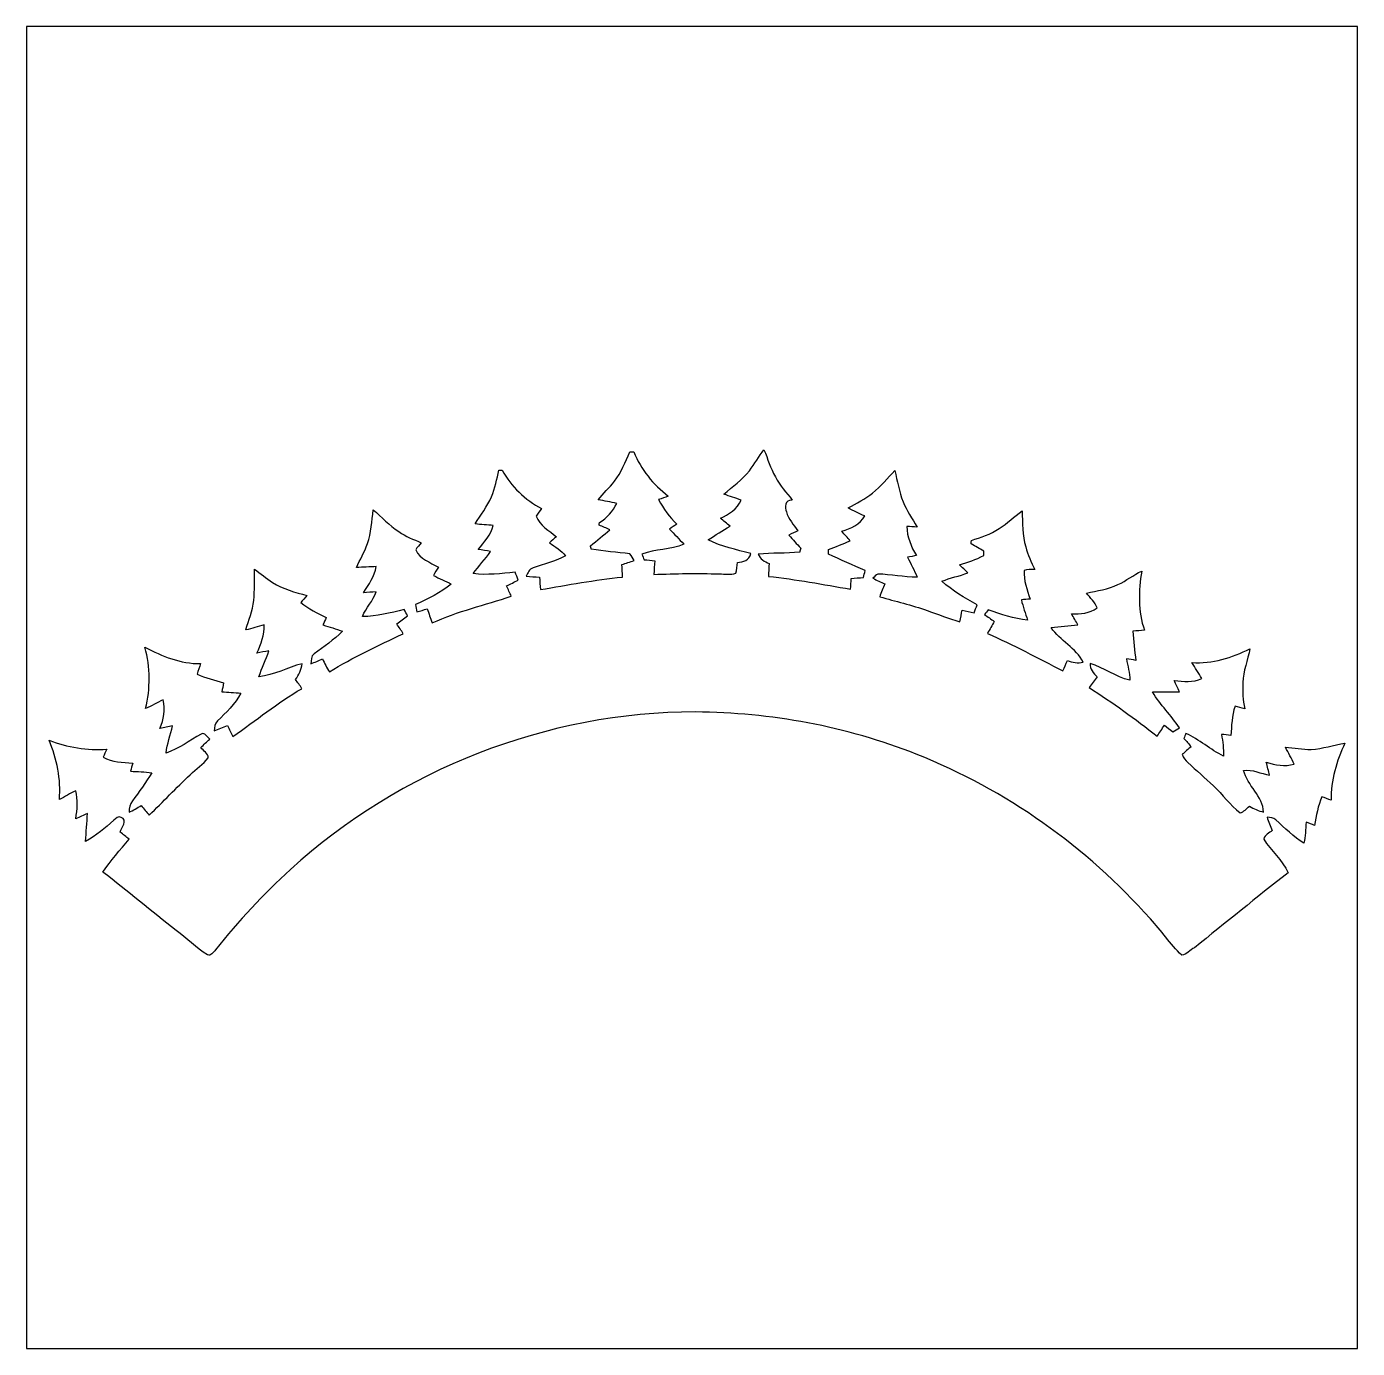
# Model space of a CAD drawing. Header units: centimetres. Extents: x -16.8 to 16.8, y -16.7 to 16.7.
import ezdxf

# ---------------------------------------------------------------- set-up
doc = ezdxf.new("R2010")
doc.units = ezdxf.units.CM
doc.header["$MEASUREMENT"] = 0
doc.layers.add('Layer 1', color=7, linetype='Continuous')

msp = doc.modelspace()

# ---------------------------------------------------------------- linework, layer by layer
at = {"layer": 'Layer 1', "color": 7}
for points, knots in [([(-16.77458, 16.66875), (-16.77458, 16.66875), (16.77458, 16.66875), (16.77458, 16.66875), (16.77458, 16.66875), (16.77458, 16.66875), (16.77458, -16.66875), (16.77458, -16.66875), (16.77458, -16.66875), (16.77458, -16.66875), (-16.77458, -16.66875), (-16.77458, -16.66875), (-16.77458, -16.66875), (-16.77458, -16.66875), (-16.77458, 16.66875), (-16.77458, 16.66875), (-16.77458, 16.66875), (-16.77458, 16.66875), (-16.77458, 16.66875), (-16.77458, 16.66875)], [0, 0, 0, 0, 0.16666667, 0.16666667, 0.16666667, 0.16666667, 0.33333333, 0.33333333, 0.33333333, 0.33333333, 0.5, 0.5, 0.5, 0.5, 0.66666667, 0.66666667, 0.66666667, 0.66666667, 1, 1, 1, 1]), ([(1.44815, 5.46523), (1.26224, 5.23981), (1.02694, 5.06413), (0.80645, 4.87504), (0.80645, 4.87504), (0.95109, 4.82424), (1.09784, 4.77661), (1.24284, 4.72581), (1.24284, 4.72581), (1.13771, 4.50497), (0.93169, 4.36563), (0.71437, 4.27002), (0.71437, 4.27002), (0.79587, 4.20299), (0.87948, 4.13773), (0.95814, 4.06647), (0.95814, 4.06647), (0.77294, 3.95499), (0.58773, 3.84281), (0.40816, 3.72251), (0.40816, 3.72251), (0.74648, 3.55282), (1.11901, 3.47592), (1.48131, 3.37608), (1.48131, 3.37608), (1.44639, 3.20216), (1.2887, 3.16865), (1.14618, 3.15101), (1.14618, 3.15101), (1.13418, 3.06035), (1.13312, 2.96721), (1.10278, 2.88043), (1.10278, 2.88043), (0.96908, 2.83669), (0.82444, 2.86844), (0.68862, 2.8635), (0.68862, 2.8635), (0.13864, 2.88643), (-0.41099, 2.8702), (-0.96026, 2.85291), (-0.96026, 2.85291), (-0.95426, 2.96792), (-0.94615, 3.08222), (-0.93804, 3.19687), (-0.93804, 3.19687), (-1.02835, 3.20675), (-1.11831, 3.21381), (-1.20862, 3.22157), (-1.20862, 3.22157), (-1.22626, 3.26778), (-1.24425, 3.31399), (-1.26224, 3.3595), (-1.26224, 3.3595), (-0.92534, 3.49744), (-0.54504, 3.46851), (-0.20743, 3.61139), (-0.20743, 3.61139), (-0.32068, 3.74615), (-0.44873, 3.86715), (-0.56797, 3.99556), (-0.56797, 3.99556), (-0.50765, 4.03648), (-0.44662, 4.0767), (-0.38594, 4.11727), (-0.38594, 4.11727), (-0.57009, 4.29824), (-0.72284, 4.5085), (-0.84067, 4.73816), (-0.84067, 4.73816), (-0.76094, 4.76779), (-0.68086, 4.79707), (-0.60113, 4.82671), (-0.60113, 4.82671), (-0.97825, 5.11916), (-1.2894, 5.49663), (-1.46685, 5.94219), (-1.46685, 5.94219), (-1.4926, 5.94289), (-1.54446, 5.9436), (-1.57021, 5.94431), (-1.57021, 5.94431), (-1.67464, 5.68466), (-1.78964, 5.42678), (-1.95545, 5.2003), (-1.95545, 5.2003), (-2.08668, 5.03908), (-2.23344, 4.89162), (-2.36784, 4.73322), (-2.36784, 4.73322), (-2.21051, 4.70535), (-2.05246, 4.68066), (-1.89689, 4.6422), (-1.89689, 4.6422), (-1.99672, 4.44394), (-2.14454, 4.27955), (-2.33116, 4.15819), (-2.33116, 4.15819), (-2.33398, 4.14232), (-2.33927, 4.11057), (-2.34174, 4.09434), (-2.34174, 4.09434), (-2.25108, 4.058), (-2.16112, 4.0199), (-2.07257, 3.97757), (-2.07257, 3.97757), (-2.2292, 3.83681), (-2.39713, 3.70875), (-2.5594, 3.57505), (-2.5594, 3.57505), (-2.55482, 3.55318), (-2.54494, 3.50908), (-2.54035, 3.48721), (-2.54035, 3.48721), (-2.21721, 3.43288), (-1.88983, 3.41524), (-1.56598, 3.36973), (-1.56598, 3.36973), (-1.52153, 3.32034), (-1.49472, 3.25896), (-1.46191, 3.20181), (-1.46191, 3.20181), (-1.5621, 3.16548), (-1.66476, 3.13302), (-1.76636, 3.10127), (-1.76636, 3.10127), (-1.76213, 2.99649), (-1.75613, 2.89066), (-1.75401, 2.78553), (-1.75401, 2.78553), (-2.44722, 2.71427), (-3.13267, 2.58657), (-3.81953, 2.47015), (-3.81953, 2.47015), (-3.82799, 2.57387), (-3.83822, 2.6797), (-3.84634, 2.78236), (-3.84634, 2.78236), (-3.95852, 2.79012), (-4.06929, 2.79682), (-4.18077, 2.81023), (-4.18077, 2.81023), (-4.13632, 2.88643), (-4.10563, 2.99191), (-4.00826, 3.01484), (-4.00826, 3.01484), (-3.73098, 3.10621), (-3.4477, 3.18523), (-3.18699, 3.31929), (-3.18699, 3.31929), (-3.29318, 3.46251), (-3.45369, 3.54577), (-3.59445, 3.64878), (-3.59445, 3.64878), (-3.53589, 3.69958), (-3.47698, 3.75038), (-3.41877, 3.80153), (-3.41877, 3.80153), (-3.60045, 3.95711), (-3.84069, 4.08376), (-3.92748, 4.32188), (-3.92748, 4.32188), (-3.89361, 4.39385), (-3.83822, 4.4517), (-3.7906, 4.5145), (-3.7906, 4.5145), (-4.20864, 4.73604), (-4.56071, 5.06448), (-4.78543, 5.48287), (-4.78543, 5.48287), (-4.8066, 5.48287), (-4.84893, 5.48323), (-4.8701, 5.48323), (-4.8701, 5.48323), (-4.91878, 5.25604), (-4.95864, 5.02356), (-5.05425, 4.80977), (-5.05425, 4.80977), (-5.16184, 4.56353), (-5.32765, 4.35081), (-5.46911, 4.12433), (-5.46911, 4.12433), (-5.31601, 4.11198), (-5.16255, 4.09928), (-5.00874, 4.08587), (-5.00874, 4.08587), (-5.07083, 3.85022), (-5.23699, 3.6636), (-5.39221, 3.48333), (-5.39221, 3.48333), (-5.28743, 3.46428), (-5.18195, 3.4484), (-5.07718, 3.429), (-5.07718, 3.429), (-5.21406, 3.23638), (-5.37845, 3.06493), (-5.51498, 2.87161), (-5.51498, 2.87161), (-5.16326, 2.8254), (-4.80766, 2.87655), (-4.45735, 2.90901), (-4.45735, 2.90901), (-4.43159, 2.84198), (-4.40619, 2.77495), (-4.3815, 2.70722), (-4.3815, 2.70722), (-4.47887, 2.65889), (-4.57659, 2.61161), (-4.67289, 2.56117), (-4.67289, 2.56117), (-4.63303, 2.47509), (-4.59387, 2.38831), (-4.55542, 2.30117), (-4.55542, 2.30117), (-5.22358, 2.0895), (-5.90656, 1.91664), (-6.54967, 1.63266), (-6.54967, 1.63266), (-6.59553, 1.74907), (-6.63434, 1.86831), (-6.67703, 1.98543), (-6.67703, 1.98543), (-6.7624, 1.95792), (-6.84848, 1.93216), (-6.93526, 1.90853), (-6.93526, 1.90853), (-6.94866, 1.96921), (-6.96136, 2.02988), (-6.97371, 2.09056), (-6.97371, 2.09056), (-6.65304, 2.22744), (-6.344, 2.39395), (-6.06813, 2.60879), (-6.06813, 2.60879), (-6.2163, 2.68393), (-6.36799, 2.75272), (-6.51863, 2.82187), (-6.51863, 2.82187), (-6.47841, 2.89489), (-6.43573, 2.96616), (-6.39445, 3.03848), (-6.39445, 3.03848), (-6.598, 3.15313), (-6.86682, 3.24309), (-6.96454, 3.47133), (-6.96454, 3.47133), (-6.92679, 3.53766), (-6.87388, 3.59304), (-6.8259, 3.6516), (-6.8259, 3.6516), (-7.02098, 3.73204), (-7.21995, 3.80824), (-7.39316, 3.93136), (-7.39316, 3.93136), (-7.63305, 4.08411), (-7.81897, 4.30248), (-8.03734, 4.48134), (-8.03734, 4.48134), (-8.0712, 4.19594), (-8.09272, 3.90419), (-8.18021, 3.62832), (-8.18021, 3.62832), (-8.25747, 3.42018), (-8.36683, 3.22545), (-8.46138, 3.02472), (-8.46138, 3.02472), (-8.29416, 3.03459), (-8.12694, 3.04447), (-7.95937, 3.04906), (-7.95937, 3.04906), (-8.00594, 2.80282), (-8.14458, 2.59468), (-8.28252, 2.39148), (-8.28252, 2.39148), (-8.17739, 2.39889), (-8.06979, 2.40348), (-7.96396, 2.40947), (-7.96396, 2.40947), (-8.04474, 2.18581), (-8.21373, 2.00942), (-8.30898, 1.79352), (-8.30898, 1.79352), (-7.94985, 1.78012), (-7.60342, 1.88842), (-7.25629, 1.96391), (-7.25629, 1.96391), (-7.22736, 1.9117), (-7.19772, 1.85949), (-7.16844, 1.80728), (-7.16844, 1.80728), (-7.25876, 1.73884), (-7.35013, 1.67217), (-7.44079, 1.60408), (-7.44079, 1.60408), (-7.38681, 1.52118), (-7.33178, 1.43898), (-7.27816, 1.35573), (-7.27816, 1.35573), (-7.90963, 1.05586), (-8.54851, 0.76623), (-9.14083, 0.39123), (-9.14083, 0.39123), (-9.20679, 0.49601), (-9.26289, 0.60678), (-9.31439, 0.71931), (-9.31439, 0.71931), (-9.41176, 0.67733), (-9.50913, 0.63641), (-9.60896, 0.60043), (-9.60896, 0.60043), (-9.59732, 0.68509), (-9.61214, 0.7934), (-9.52853, 0.84596), (-9.52853, 0.84596), (-9.27911, 1.0227), (-9.03323, 1.20615), (-8.81204, 1.41781), (-8.81204, 1.41781), (-8.97255, 1.48061), (-9.13871, 1.52929), (-9.30451, 1.57656), (-9.30451, 1.57656), (-9.27664, 1.64006), (-9.24772, 1.70286), (-9.21949, 1.76601), (-9.21949, 1.76601), (-9.44668, 1.87078), (-9.66541, 1.99214), (-9.86508, 2.14383), (-9.86508, 2.14383), (-9.81216, 2.20169), (-9.75995, 2.25954), (-9.70809, 2.31775), (-9.70809, 2.31775), (-10.00548, 2.40489), (-10.31275, 2.48179), (-10.57698, 2.65183), (-10.57698, 2.65183), (-10.73291, 2.75625), (-10.87684, 2.87549), (-11.0303, 2.98309), (-11.0303, 2.98309), (-11.03136, 2.71956), (-11.02642, 2.45604), (-11.04759, 2.19287), (-11.04759, 2.19287), (-11.08075, 1.93816), (-11.17812, 1.69792), (-11.24867, 1.45203), (-11.24867, 1.45203), (-11.09239, 1.48766), (-10.94176, 1.5434), (-10.78689, 1.58327), (-10.78689, 1.58327), (-10.77278, 1.32786), (-10.87367, 1.09608), (-10.9668, 0.86536), (-10.9668, 0.86536), (-10.86697, 0.88512), (-10.76748, 0.90734), (-10.66659, 0.92428), (-10.66659, 0.92428), (-10.74138, 0.70203), (-10.84192, 0.48966), (-10.92059, 0.26882), (-10.92059, 0.26882), (-10.53536, 0.30868), (-10.20022, 0.51118), (-9.82874, 0.59937), (-9.82874, 0.59937), (-9.84709, 0.45156), (-9.906, 0.31785), (-9.99808, 0.20285), (-9.99808, 0.20285), (-9.94022, 0.12771), (-9.88483, 0.05115), (-9.83544, -0.02999), (-9.83544, -0.02999), (-10.4521, -0.37818), (-10.99503, -0.83608), (-11.5757, -1.2379), (-11.5757, -1.2379), (-11.6205, -1.14512), (-11.6646, -1.05198), (-11.70869, -0.9592), (-11.70869, -0.9592), (-11.82123, -1.00189), (-11.93165, -1.04916), (-12.04489, -1.08973), (-12.04489, -1.08973), (-12.03325, -1.00436), (-12.03713, -0.90452), (-11.96481, -0.84384), (-11.96481, -0.84384), (-11.74362, -0.63218), (-11.5129, -0.4191), (-11.37673, -0.1397), (-11.37673, -0.1397), (-11.53548, -0.127), (-11.69458, -0.11677), (-11.85333, -0.10548), (-11.85333, -0.10548), (-11.83852, -0.03246), (-11.82053, 0.04022), (-11.81453, 0.11465), (-11.81453, 0.11465), (-12.03678, 0.18239), (-12.26291, 0.24095), (-12.47634, 0.33655), (-12.47634, 0.33655), (-12.44741, 0.4258), (-12.41778, 0.51435), (-12.38991, 0.60396), (-12.38991, 0.60396), (-12.89226, 0.59337), (-13.35723, 0.78916), (-13.7922, 1.016), (-13.7922, 1.016), (-13.65532, 0.50729), (-13.65144, -0.02223), (-13.77386, -0.5334), (-13.77386, -0.5334), (-13.62287, -0.46919), (-13.48423, -0.381), (-13.33606, -0.3108), (-13.33606, -0.3108), (-13.26233, -0.55351), (-13.32301, -0.80645), (-13.41332, -1.0354), (-13.41332, -1.0354), (-13.30713, -1.01424), (-13.202, -0.98778), (-13.09617, -0.9652), (-13.09617, -0.9652), (-13.1512, -1.19521), (-13.22599, -1.42064), (-13.2588, -1.65559), (-13.2588, -1.65559), (-12.93918, -1.54376), (-12.66649, -1.33773), (-12.37262, -1.17651), (-12.37262, -1.17651), (-12.27878, -1.11866), (-12.22128, -1.2506), (-12.15743, -1.29999), (-12.15743, -1.29999), (-12.23292, -1.37089), (-12.30948, -1.4411), (-12.38215, -1.51553), (-12.38215, -1.51553), (-12.32112, -1.59773), (-12.192, -1.65841), (-12.19764, -1.77236), (-12.19764, -1.77236), (-12.32535, -1.9371), (-12.5035, -2.05564), (-12.65202, -2.20063), (-12.65202, -2.20063), (-13.00445, -2.53083), (-13.33429, -2.88361), (-13.68284, -3.21769), (-13.68284, -3.21769), (-13.75375, -3.13972), (-13.82007, -3.05752), (-13.88569, -2.97533), (-13.88569, -2.97533), (-13.98482, -3.03742), (-14.08536, -3.09774), (-14.19154, -3.14713), (-14.19154, -3.14713), (-14.18625, -3.04659), (-14.17779, -2.94005), (-14.10864, -2.86068), (-14.10864, -2.86068), (-13.9319, -2.63384), (-13.77315, -2.39395), (-13.62146, -2.15018), (-13.62146, -2.15018), (-13.79855, -2.12302), (-13.97847, -2.12372), (-14.15697, -2.11102), (-14.15697, -2.11102), (-14.13828, -2.04294), (-14.11852, -1.97556), (-14.10018, -1.90747), (-14.10018, -1.90747), (-14.35241, -1.87995), (-14.61876, -1.88807), (-14.84524, -1.75824), (-14.84524, -1.75824), (-14.8149, -1.69016), (-14.78421, -1.62243), (-14.75423, -1.55469), (-14.75423, -1.55469), (-15.25094, -1.5942), (-15.74377, -1.50424), (-16.20732, -1.33033), (-16.20732, -1.33033), (-16.01258, -1.80305), (-15.90287, -2.31316), (-15.94944, -2.8261), (-15.94944, -2.8261), (-15.81079, -2.75414), (-15.6778, -2.67159), (-15.53739, -2.60315), (-15.53739, -2.60315), (-15.47389, -2.83422), (-15.49859, -3.07516), (-15.53528, -3.3087), (-15.53528, -3.3087), (-15.4372, -3.26461), (-15.34054, -3.21839), (-15.24106, -3.17747), (-15.24106, -3.17747), (-15.24811, -3.41313), (-15.27775, -3.64702), (-15.28833, -3.88303), (-15.28833, -3.88303), (-15.02904, -3.73415), (-14.78986, -3.55212), (-14.57396, -3.3461), (-14.57396, -3.3461), (-14.52386, -3.30694), (-14.45719, -3.23709), (-14.38945, -3.27519), (-14.38945, -3.27519), (-14.22083, -3.3468), (-14.3831, -3.53166), (-14.41521, -3.64808), (-14.41521, -3.64808), (-14.33971, -3.70558), (-14.26528, -3.76379), (-14.1926, -3.82517), (-14.1926, -3.82517), (-14.41521, -4.09998), (-14.6498, -4.36527), (-14.85441, -4.6542), (-14.85441, -4.6542), (-14.22753, -5.13151), (-13.63028, -5.64586), (-13.0048, -6.12493), (-13.0048, -6.12493), (-12.73986, -6.32813), (-12.49786, -6.56308), (-12.21528, -6.74194), (-12.21528, -6.74194), (-12.12603, -6.79203), (-12.06923, -6.66644), (-12.01032, -6.61705), (-12.01032, -6.61705), (-11.44129, -5.88751), (-10.80699, -5.20947), (-10.11908, -4.5914), (-10.11908, -4.5914), (-7.36283, -2.06798), (-3.65054, -0.61454), (0.08819, -0.61524), (0.08819, -0.61524), (1.98684, -0.63394), (3.88937, -0.97931), (5.65538, -1.6831), (5.65538, -1.6831), (7.91422, -2.57493), (9.94516, -4.02202), (11.55559, -5.83636), (11.55559, -5.83636), (11.83111, -6.13022), (12.05265, -6.47206), (12.34475, -6.75111), (12.34475, -6.75111), (12.47352, -6.74299), (12.55677, -6.61987), (12.66402, -6.56272), (12.66402, -6.56272), (13.456, -5.93619), (14.23211, -5.2892), (15.03116, -4.67184), (15.03116, -4.67184), (14.88369, -4.34904), (14.59195, -4.12468), (14.41591, -3.82199), (14.41591, -3.82199), (14.43814, -3.71687), (14.55279, -3.67101), (14.62617, -3.60468), (14.62617, -3.60468), (14.57889, -3.49462), (14.53339, -3.38384), (14.49917, -3.26919), (14.49917, -3.26919), (14.57431, -3.28436), (14.66074, -3.28507), (14.72142, -3.33975), (14.72142, -3.33975), (14.94966, -3.5433), (15.15992, -3.77296), (15.42697, -3.92818), (15.42697, -3.92818), (15.46013, -3.75285), (15.47107, -3.57364), (15.48377, -3.39584), (15.48377, -3.39584), (15.55432, -3.42336), (15.62453, -3.45193), (15.69579, -3.4798), (15.69579, -3.4798), (15.74094, -3.23427), (15.7794, -2.98379), (15.88206, -2.75414), (15.88206, -2.75414), (15.96037, -2.78342), (16.03904, -2.81446), (16.11771, -2.84515), (16.11771, -2.84515), (16.09407, -2.34139), (16.25635, -1.85561), (16.45955, -1.40194), (16.45955, -1.40194), (16.17592, -1.45486), (15.89793, -1.5434), (15.60901, -1.5621), (15.60901, -1.5621), (15.39205, -1.56034), (15.17685, -1.52647), (14.96131, -1.50777), (14.96131, -1.50777), (15.03398, -1.65065), (15.11864, -1.78788), (15.18038, -1.93675), (15.18038, -1.93675), (14.94614, -1.99566), (14.70342, -1.96003), (14.47835, -1.88313), (14.47835, -1.88313), (14.50657, -1.99355), (14.53586, -2.10361), (14.56126, -2.21474), (14.56126, -2.21474), (14.34324, -2.17135), (14.13122, -2.06199), (13.90544, -2.0895), (13.90544, -2.0895), (13.99469, -2.47862), (14.3958, -2.73791), (14.40886, -3.14678), (14.40886, -3.14678), (14.28362, -3.10727), (14.16685, -3.05823), (14.05255, -2.99579), (14.05255, -2.99579), (13.97847, -3.05717), (13.91214, -3.13619), (13.81654, -3.16336), (13.81654, -3.16336), (13.56395, -2.9658), (13.3798, -2.6991), (13.14626, -2.48214), (13.14626, -2.48214), (12.93389, -2.28177), (12.71587, -2.0888), (12.50103, -1.89195), (12.50103, -1.89195), (12.44106, -1.83374), (12.37297, -1.77236), (12.36063, -1.68522), (12.36063, -1.68522), (12.43154, -1.6189), (12.50562, -1.5554), (12.58217, -1.49472), (12.58217, -1.49472), (12.52467, -1.42381), (12.46399, -1.35573), (12.4019, -1.28905), (12.4019, -1.28905), (12.41884, -1.2446), (12.43612, -1.20015), (12.45376, -1.15605), (12.45376, -1.15605), (12.78855, -1.31445), (13.06901, -1.56492), (13.39921, -1.73143), (13.39921, -1.73143), (13.40838, -1.54693), (13.37345, -1.36454), (13.35299, -1.18216), (13.35299, -1.18216), (13.42849, -1.19168), (13.50504, -1.20156), (13.5823, -1.2125), (13.5823, -1.2125), (13.60558, -0.96379), (13.6077, -0.70908), (13.68954, -0.47096), (13.68954, -0.47096), (13.77033, -0.49283), (13.85147, -0.5147), (13.93296, -0.53587), (13.93296, -0.53587), (13.89027, -0.31926), (13.8751, -0.09772), (13.89027, 0.12277), (13.89027, 0.12277), (13.89486, 0.41698), (14.0081, 0.6925), (14.06666, 0.9779), (14.06666, 0.9779), (13.61369, 0.75248), (13.11487, 0.58914), (12.60263, 0.63041), (12.60263, 0.63041), (12.68483, 0.49565), (12.77338, 0.36336), (12.84958, 0.22437), (12.84958, 0.22437), (12.63262, 0.11924), (12.38991, 0.14958), (12.15884, 0.17463), (12.15884, 0.17463), (12.20188, 0.08008), (12.24774, -0.01341), (12.29078, -0.1083), (12.29078, -0.1083), (12.06465, -0.10901), (11.83852, -0.10654), (11.61344, -0.11289), (11.61344, -0.11289), (11.80253, -0.44203), (12.0837, -0.70238), (12.28831, -1.02023), (12.28831, -1.02023), (12.23116, -1.05128), (12.17471, -1.08303), (12.11827, -1.11443), (12.11827, -1.11443), (12.05054, -1.0601), (11.98245, -1.00612), (11.91366, -0.95391), (11.91366, -0.95391), (11.84839, -1.04316), (11.78736, -1.13559), (11.72457, -1.22626), (11.72457, -1.22626), (11.17212, -0.79375), (10.60521, -0.37924), (10.0143, -0.00071), (10.0143, -0.00071), (10.07921, 0.08996), (10.14659, 0.17851), (10.21503, 0.26705), (10.21503, 0.26705), (10.11414, 0.35525), (10.03124, 0.46426), (10.0397, 0.60537), (10.0397, 0.60537), (10.38825, 0.50553), (10.68035, 0.26247), (11.03701, 0.18591), (11.03701, 0.18591), (11.04582, 0.36901), (10.98056, 0.54539), (10.95093, 0.7239), (10.95093, 0.7239), (11.03101, 0.71049), (11.11109, 0.69709), (11.19187, 0.68368), (11.19187, 0.68368), (11.15448, 0.9271), (11.1312, 1.17193), (11.11673, 1.41711), (11.11673, 1.41711), (11.21339, 1.43087), (11.31076, 1.43757), (11.40848, 1.44251), (11.40848, 1.44251), (11.23703, 1.92123), (11.2582, 2.44016), (11.33722, 2.93582), (11.33722, 2.93582), (11.12802, 2.84092), (10.94952, 2.69134), (10.73926, 2.59821), (10.73926, 2.59821), (10.49232, 2.47403), (10.21327, 2.4384), (9.94586, 2.38266), (9.94586, 2.38266), (10.03371, 2.25743), (10.16529, 2.15724), (10.21503, 2.00907), (10.21503, 2.00907), (10.02912, 1.87184), (9.78994, 1.84679), (9.56592, 1.85843), (9.56592, 1.85843), (9.6206, 1.7653), (9.67705, 1.67323), (9.73067, 1.57939), (9.73067, 1.57939), (9.50454, 1.55787), (9.27806, 1.53494), (9.05263, 1.51095), (9.05263, 1.51095), (9.27382, 1.17369), (9.68622, 0.99907), (9.86543, 0.635), (9.86543, 0.635), (9.72891, 0.60607), (9.59273, 0.63782), (9.46326, 0.68016), (9.46326, 0.68016), (9.42411, 0.59408), (9.38812, 0.50659), (9.35179, 0.41945), (9.35179, 0.41945), (8.72031, 0.74013), (8.09696, 1.07774), (7.4482, 1.36349), (7.4482, 1.36349), (7.50535, 1.46509), (7.56426, 1.56563), (7.62035, 1.66758), (7.62035, 1.66758), (7.5378, 1.72473), (7.45525, 1.78188), (7.37517, 1.84221), (7.37517, 1.84221), (7.40657, 1.88207), (7.43832, 1.92123), (7.47007, 1.96074), (7.47007, 1.96074), (7.78827, 1.83374), (8.12094, 1.74237), (8.46137, 1.69862), (8.46137, 1.69862), (8.40881, 1.87008), (8.34284, 2.03694), (8.30262, 2.21192), (8.30262, 2.21192), (8.376, 2.21791), (8.44973, 2.22391), (8.52311, 2.23132), (8.52311, 2.23132), (8.44973, 2.46486), (8.35872, 2.70051), (8.37283, 2.94958), (8.37283, 2.94958), (8.45538, 2.99226), (8.54992, 2.97639), (8.63882, 2.97321), (8.63882, 2.97321), (8.55839, 3.16195), (8.4642, 3.34574), (8.41692, 3.54647), (8.41692, 3.54647), (8.32132, 3.83893), (8.33543, 4.15149), (8.31956, 4.45488), (8.31956, 4.45488), (8.12341, 4.30989), (7.94914, 4.13667), (7.74065, 4.00861), (7.74065, 4.00861), (7.53251, 3.85868), (7.28098, 3.79271), (7.04391, 3.70487), (7.04391, 3.70487), (7.04286, 3.68406), (7.04039, 3.64208), (7.03897, 3.62126), (7.03897, 3.62126), (7.1441, 3.56094), (7.24888, 3.50061), (7.35401, 3.43958), (7.35401, 3.43958), (7.35471, 3.41207), (7.35577, 3.35633), (7.35612, 3.32881), (7.35612, 3.32881), (7.16033, 3.22721), (6.95466, 3.14995), (6.74052, 3.09704), (6.74052, 3.09704), (6.81284, 3.0293), (6.88622, 2.96192), (6.95748, 2.89243), (6.95748, 2.89243), (6.74088, 2.81129), (6.51298, 2.76331), (6.29744, 2.6797), (6.29744, 2.6797), (6.56484, 2.44052), (6.87564, 2.25566), (7.18926, 2.08456), (7.18926, 2.08456), (7.16351, 2.01683), (7.13669, 1.94945), (7.10988, 1.88207), (7.10988, 1.88207), (7.01075, 1.90571), (6.91197, 1.9304), (6.81284, 1.95263), (6.81284, 1.95263), (6.79238, 1.85561), (6.77333, 1.75789), (6.75428, 1.65982), (6.75428, 1.65982), (6.47206, 1.72826), (6.20642, 1.8475), (5.93196, 1.93957), (5.93196, 1.93957), (5.53932, 2.07892), (5.13362, 2.1777), (4.73181, 2.28635), (4.73181, 2.28635), (4.77097, 2.39783), (4.81647, 2.50684), (4.85881, 2.61655), (4.85881, 2.61655), (4.75756, 2.6603), (4.65737, 2.70581), (4.56036, 2.75696), (4.56036, 2.75696), (4.59952, 2.79365), (4.63762, 2.83281), (4.68383, 2.86138), (4.68383, 2.86138), (5.01474, 2.85327), (5.34106, 2.78306), (5.67302, 2.78165), (5.67302, 2.78165), (5.61022, 2.95698), (5.51533, 3.11785), (5.43631, 3.28507), (5.43631, 3.28507), (5.49134, 3.29565), (5.60176, 3.31646), (5.65714, 3.32705), (5.65714, 3.32705), (5.52062, 3.55071), (5.42219, 3.79871), (5.41584, 4.064), (5.41584, 4.064), (5.50157, 4.05977), (5.58729, 4.05342), (5.67337, 4.04777), (5.67337, 4.04777), (5.55554, 4.26014), (5.41091, 4.45911), (5.32165, 4.68665), (5.32165, 4.68665), (5.21758, 4.93854), (5.17948, 5.21053), (5.11246, 5.47335), (5.11246, 5.47335), (4.92936, 5.27967), (4.76038, 5.07153), (4.55401, 4.9022), (4.55401, 4.9022), (4.36386, 4.75439), (4.14761, 4.6482), (3.94053, 4.5279), (3.94053, 4.5279), (4.07353, 4.451), (4.21499, 4.39032), (4.35469, 4.32682), (4.35469, 4.32682), (4.23898, 4.10774), (4.00121, 4.00756), (3.77578, 3.93947), (3.77578, 3.93947), (3.84528, 3.85763), (3.92007, 3.78037), (3.98992, 3.69888), (3.98992, 3.69888), (3.80824, 3.62091), (3.62232, 3.55282), (3.43923, 3.47839), (3.43923, 3.47839), (3.43923, 3.45052), (3.43958, 3.39478), (3.43994, 3.36656), (3.43994, 3.36656), (3.74474, 3.2198), (4.05765, 3.09069), (4.36457, 2.94746), (4.36457, 2.94746), (4.34975, 2.88996), (4.33493, 2.8321), (4.32012, 2.77424), (4.32012, 2.77424), (4.21922, 2.76719), (4.11586, 2.76154), (4.01673, 2.75308), (4.01673, 2.75308), (4.00897, 2.66241), (4.00226, 2.57175), (3.99627, 2.48038), (3.99627, 2.48038), (3.30835, 2.59962), (2.62114, 2.72556), (1.92687, 2.80317), (1.92687, 2.80317), (1.93111, 2.88431), (1.94028, 3.04729), (1.94486, 3.12879), (1.94486, 3.12879), (1.83268, 3.17747), (1.71238, 3.23356), (1.67146, 3.36444), (1.67146, 3.36444), (2.01895, 3.39654), (2.36926, 3.37467), (2.71639, 3.41489), (2.71639, 3.41489), (2.72239, 3.43888), (2.73473, 3.48756), (2.74108, 3.5119), (2.74108, 3.5119), (2.64125, 3.62162), (2.54247, 3.73274), (2.44475, 3.84422), (2.44475, 3.84422), (2.51954, 3.88091), (2.59539, 3.91619), (2.67018, 3.95288), (2.67018, 3.95288), (2.56505, 4.10528), (2.4324, 4.24603), (2.37843, 4.42736), (2.37843, 4.42736), (2.34844, 4.54731), (2.32057, 4.72757), (2.52624, 4.72616), (2.52624, 4.72616), (2.38196, 4.91913), (2.2098, 5.09305), (2.1022, 5.31072), (2.1022, 5.31072), (1.98014, 5.52838), (1.91064, 5.76827), (1.81469, 5.99687), (1.81469, 5.99687), (1.68698, 5.8233), (1.57692, 5.63774), (1.44815, 5.46523)], [0, 0, 0, 0, 0.00381679, 0.00381679, 0.00381679, 0.00381679, 0.00763359, 0.00763359, 0.00763359, 0.00763359, 0.01145038, 0.01145038, 0.01145038, 0.01145038, 0.01526718, 0.01526718, 0.01526718, 0.01526718, 0.01908397, 0.01908397, 0.01908397, 0.01908397, 0.02290076, 0.02290076, 0.02290076, 0.02290076, 0.02671756, 0.02671756, 0.02671756, 0.02671756, 0.03053435, 0.03053435, 0.03053435, 0.03053435, 0.03435115, 0.03435115, 0.03435115, 0.03435115, 0.03816794, 0.03816794, 0.03816794, 0.03816794, 0.04198473, 0.04198473, 0.04198473, 0.04198473, 0.04580153, 0.04580153, 0.04580153, 0.04580153, 0.04961832, 0.04961832, 0.04961832, 0.04961832, 0.05343511, 0.05343511, 0.05343511, 0.05343511, 0.05725191, 0.05725191, 0.05725191, 0.05725191, 0.0610687, 0.0610687, 0.0610687, 0.0610687, 0.0648855, 0.0648855, 0.0648855, 0.0648855, 0.06870229, 0.06870229, 0.06870229, 0.06870229, 0.07251908, 0.07251908, 0.07251908, 0.07251908, 0.07633588, 0.07633588, 0.07633588, 0.07633588, 0.08015267, 0.08015267, 0.08015267, 0.08015267, 0.08396947, 0.08396947, 0.08396947, 0.08396947, 0.08778626, 0.08778626, 0.08778626, 0.08778626, 0.09160305, 0.09160305, 0.09160305, 0.09160305, 0.09541985, 0.09541985, 0.09541985, 0.09541985, 0.09923664, 0.09923664, 0.09923664, 0.09923664, 0.10305344, 0.10305344, 0.10305344, 0.10305344, 0.10687023, 0.10687023, 0.10687023, 0.10687023, 0.11068702, 0.11068702, 0.11068702, 0.11068702, 0.11450382, 0.11450382, 0.11450382, 0.11450382, 0.11832061, 0.11832061, 0.11832061, 0.11832061, 0.1221374, 0.1221374, 0.1221374, 0.1221374, 0.1259542, 0.1259542, 0.1259542, 0.1259542, 0.12977099, 0.12977099, 0.12977099, 0.12977099, 0.13358779, 0.13358779, 0.13358779, 0.13358779, 0.13740458, 0.13740458, 0.13740458, 0.13740458, 0.14122137, 0.14122137, 0.14122137, 0.14122137, 0.14503817, 0.14503817, 0.14503817, 0.14503817, 0.14885496, 0.14885496, 0.14885496, 0.14885496, 0.15267176, 0.15267176, 0.15267176, 0.15267176, 0.15648855, 0.15648855, 0.15648855, 0.15648855, 0.16030534, 0.16030534, 0.16030534, 0.16030534, 0.16412214, 0.16412214, 0.16412214, 0.16412214, 0.16793893, 0.16793893, 0.16793893, 0.16793893, 0.17175573, 0.17175573, 0.17175573, 0.17175573, 0.17557252, 0.17557252, 0.17557252, 0.17557252, 0.17938931, 0.17938931, 0.17938931, 0.17938931, 0.18320611, 0.18320611, 0.18320611, 0.18320611, 0.1870229, 0.1870229, 0.1870229, 0.1870229, 0.19083969, 0.19083969, 0.19083969, 0.19083969, 0.19465649, 0.19465649, 0.19465649, 0.19465649, 0.19847328, 0.19847328, 0.19847328, 0.19847328, 0.20229008, 0.20229008, 0.20229008, 0.20229008, 0.20610687, 0.20610687, 0.20610687, 0.20610687, 0.20992366, 0.20992366, 0.20992366, 0.20992366, 0.21374046, 0.21374046, 0.21374046, 0.21374046, 0.21755725, 0.21755725, 0.21755725, 0.21755725, 0.22137405, 0.22137405, 0.22137405, 0.22137405, 0.22519084, 0.22519084, 0.22519084, 0.22519084, 0.22900763, 0.22900763, 0.22900763, 0.22900763, 0.23282443, 0.23282443, 0.23282443, 0.23282443, 0.23664122, 0.23664122, 0.23664122, 0.23664122, 0.24045802, 0.24045802, 0.24045802, 0.24045802, 0.24427481, 0.24427481, 0.24427481, 0.24427481, 0.2480916, 0.2480916, 0.2480916, 0.2480916, 0.2519084, 0.2519084, 0.2519084, 0.2519084, 0.25572519, 0.25572519, 0.25572519, 0.25572519, 0.25954198, 0.25954198, 0.25954198, 0.25954198, 0.26335878, 0.26335878, 0.26335878, 0.26335878, 0.26717557, 0.26717557, 0.26717557, 0.26717557, 0.27099237, 0.27099237, 0.27099237, 0.27099237, 0.27480916, 0.27480916, 0.27480916, 0.27480916, 0.27862595, 0.27862595, 0.27862595, 0.27862595, 0.28244275, 0.28244275, 0.28244275, 0.28244275, 0.28625954, 0.28625954, 0.28625954, 0.28625954, 0.29007634, 0.29007634, 0.29007634, 0.29007634, 0.29389313, 0.29389313, 0.29389313, 0.29389313, 0.29770992, 0.29770992, 0.29770992, 0.29770992, 0.30152672, 0.30152672, 0.30152672, 0.30152672, 0.30534351, 0.30534351, 0.30534351, 0.30534351, 0.30916031, 0.30916031, 0.30916031, 0.30916031, 0.3129771, 0.3129771, 0.3129771, 0.3129771, 0.31679389, 0.31679389, 0.31679389, 0.31679389, 0.32061069, 0.32061069, 0.32061069, 0.32061069, 0.32442748, 0.32442748, 0.32442748, 0.32442748, 0.32824427, 0.32824427, 0.32824427, 0.32824427, 0.33206107, 0.33206107, 0.33206107, 0.33206107, 0.33587786, 0.33587786, 0.33587786, 0.33587786, 0.33969466, 0.33969466, 0.33969466, 0.33969466, 0.34351145, 0.34351145, 0.34351145, 0.34351145, 0.34732824, 0.34732824, 0.34732824, 0.34732824, 0.35114504, 0.35114504, 0.35114504, 0.35114504, 0.35496183, 0.35496183, 0.35496183, 0.35496183, 0.35877863, 0.35877863, 0.35877863, 0.35877863, 0.36259542, 0.36259542, 0.36259542, 0.36259542, 0.36641221, 0.36641221, 0.36641221, 0.36641221, 0.37022901, 0.37022901, 0.37022901, 0.37022901, 0.3740458, 0.3740458, 0.3740458, 0.3740458, 0.3778626, 0.3778626, 0.3778626, 0.3778626, 0.38167939, 0.38167939, 0.38167939, 0.38167939, 0.38549618, 0.38549618, 0.38549618, 0.38549618, 0.38931298, 0.38931298, 0.38931298, 0.38931298, 0.39312977, 0.39312977, 0.39312977, 0.39312977, 0.39694656, 0.39694656, 0.39694656, 0.39694656, 0.40076336, 0.40076336, 0.40076336, 0.40076336, 0.40458015, 0.40458015, 0.40458015, 0.40458015, 0.40839695, 0.40839695, 0.40839695, 0.40839695, 0.41221374, 0.41221374, 0.41221374, 0.41221374, 0.41603053, 0.41603053, 0.41603053, 0.41603053, 0.41984733, 0.41984733, 0.41984733, 0.41984733, 0.42366412, 0.42366412, 0.42366412, 0.42366412, 0.42748092, 0.42748092, 0.42748092, 0.42748092, 0.43129771, 0.43129771, 0.43129771, 0.43129771, 0.4351145, 0.4351145, 0.4351145, 0.4351145, 0.4389313, 0.4389313, 0.4389313, 0.4389313, 0.44274809, 0.44274809, 0.44274809, 0.44274809, 0.44656489, 0.44656489, 0.44656489, 0.44656489, 0.45038168, 0.45038168, 0.45038168, 0.45038168, 0.45419847, 0.45419847, 0.45419847, 0.45419847, 0.45801527, 0.45801527, 0.45801527, 0.45801527, 0.46183206, 0.46183206, 0.46183206, 0.46183206, 0.46564885, 0.46564885, 0.46564885, 0.46564885, 0.46946565, 0.46946565, 0.46946565, 0.46946565, 0.47328244, 0.47328244, 0.47328244, 0.47328244, 0.47709924, 0.47709924, 0.47709924, 0.47709924, 0.48091603, 0.48091603, 0.48091603, 0.48091603, 0.48473282, 0.48473282, 0.48473282, 0.48473282, 0.48854962, 0.48854962, 0.48854962, 0.48854962, 0.49236641, 0.49236641, 0.49236641, 0.49236641, 0.49618321, 0.49618321, 0.49618321, 0.49618321, 0.5, 0.5, 0.5, 0.5, 0.50381679, 0.50381679, 0.50381679, 0.50381679, 0.50763359, 0.50763359, 0.50763359, 0.50763359, 0.51145038, 0.51145038, 0.51145038, 0.51145038, 0.51526718, 0.51526718, 0.51526718, 0.51526718, 0.51908397, 0.51908397, 0.51908397, 0.51908397, 0.52290076, 0.52290076, 0.52290076, 0.52290076, 0.52671756, 0.52671756, 0.52671756, 0.52671756, 0.53053435, 0.53053435, 0.53053435, 0.53053435, 0.53435115, 0.53435115, 0.53435115, 0.53435115, 0.53816794, 0.53816794, 0.53816794, 0.53816794, 0.54198473, 0.54198473, 0.54198473, 0.54198473, 0.54580153, 0.54580153, 0.54580153, 0.54580153, 0.54961832, 0.54961832, 0.54961832, 0.54961832, 0.55343511, 0.55343511, 0.55343511, 0.55343511, 0.55725191, 0.55725191, 0.55725191, 0.55725191, 0.5610687, 0.5610687, 0.5610687, 0.5610687, 0.5648855, 0.5648855, 0.5648855, 0.5648855, 0.56870229, 0.56870229, 0.56870229, 0.56870229, 0.57251908, 0.57251908, 0.57251908, 0.57251908, 0.57633588, 0.57633588, 0.57633588, 0.57633588, 0.58015267, 0.58015267, 0.58015267, 0.58015267, 0.58396947, 0.58396947, 0.58396947, 0.58396947, 0.58778626, 0.58778626, 0.58778626, 0.58778626, 0.59160305, 0.59160305, 0.59160305, 0.59160305, 0.59541985, 0.59541985, 0.59541985, 0.59541985, 0.59923664, 0.59923664, 0.59923664, 0.59923664, 0.60305344, 0.60305344, 0.60305344, 0.60305344, 0.60687023, 0.60687023, 0.60687023, 0.60687023, 0.61068702, 0.61068702, 0.61068702, 0.61068702, 0.61450382, 0.61450382, 0.61450382, 0.61450382, 0.61832061, 0.61832061, 0.61832061, 0.61832061, 0.6221374, 0.6221374, 0.6221374, 0.6221374, 0.6259542, 0.6259542, 0.6259542, 0.6259542, 0.62977099, 0.62977099, 0.62977099, 0.62977099, 0.63358779, 0.63358779, 0.63358779, 0.63358779, 0.63740458, 0.63740458, 0.63740458, 0.63740458, 0.64122137, 0.64122137, 0.64122137, 0.64122137, 0.64503817, 0.64503817, 0.64503817, 0.64503817, 0.64885496, 0.64885496, 0.64885496, 0.64885496, 0.65267176, 0.65267176, 0.65267176, 0.65267176, 0.65648855, 0.65648855, 0.65648855, 0.65648855, 0.66030534, 0.66030534, 0.66030534, 0.66030534, 0.66412214, 0.66412214, 0.66412214, 0.66412214, 0.66793893, 0.66793893, 0.66793893, 0.66793893, 0.67175573, 0.67175573, 0.67175573, 0.67175573, 0.67557252, 0.67557252, 0.67557252, 0.67557252, 0.67938931, 0.67938931, 0.67938931, 0.67938931, 0.68320611, 0.68320611, 0.68320611, 0.68320611, 0.6870229, 0.6870229, 0.6870229, 0.6870229, 0.69083969, 0.69083969, 0.69083969, 0.69083969, 0.69465649, 0.69465649, 0.69465649, 0.69465649, 0.69847328, 0.69847328, 0.69847328, 0.69847328, 0.70229008, 0.70229008, 0.70229008, 0.70229008, 0.70610687, 0.70610687, 0.70610687, 0.70610687, 0.70992366, 0.70992366, 0.70992366, 0.70992366, 0.71374046, 0.71374046, 0.71374046, 0.71374046, 0.71755725, 0.71755725, 0.71755725, 0.71755725, 0.72137405, 0.72137405, 0.72137405, 0.72137405, 0.72519084, 0.72519084, 0.72519084, 0.72519084, 0.72900763, 0.72900763, 0.72900763, 0.72900763, 0.73282443, 0.73282443, 0.73282443, 0.73282443, 0.73664122, 0.73664122, 0.73664122, 0.73664122, 0.74045802, 0.74045802, 0.74045802, 0.74045802, 0.74427481, 0.74427481, 0.74427481, 0.74427481, 0.7480916, 0.7480916, 0.7480916, 0.7480916, 0.7519084, 0.7519084, 0.7519084, 0.7519084, 0.75572519, 0.75572519, 0.75572519, 0.75572519, 0.75954198, 0.75954198, 0.75954198, 0.75954198, 0.76335878, 0.76335878, 0.76335878, 0.76335878, 0.76717557, 0.76717557, 0.76717557, 0.76717557, 0.77099237, 0.77099237, 0.77099237, 0.77099237, 0.77480916, 0.77480916, 0.77480916, 0.77480916, 0.77862595, 0.77862595, 0.77862595, 0.77862595, 0.78244275, 0.78244275, 0.78244275, 0.78244275, 0.78625954, 0.78625954, 0.78625954, 0.78625954, 0.79007634, 0.79007634, 0.79007634, 0.79007634, 0.79389313, 0.79389313, 0.79389313, 0.79389313, 0.79770992, 0.79770992, 0.79770992, 0.79770992, 0.80152672, 0.80152672, 0.80152672, 0.80152672, 0.80534351, 0.80534351, 0.80534351, 0.80534351, 0.80916031, 0.80916031, 0.80916031, 0.80916031, 0.8129771, 0.8129771, 0.8129771, 0.8129771, 0.81679389, 0.81679389, 0.81679389, 0.81679389, 0.82061069, 0.82061069, 0.82061069, 0.82061069, 0.82442748, 0.82442748, 0.82442748, 0.82442748, 0.82824427, 0.82824427, 0.82824427, 0.82824427, 0.83206107, 0.83206107, 0.83206107, 0.83206107, 0.83587786, 0.83587786, 0.83587786, 0.83587786, 0.83969466, 0.83969466, 0.83969466, 0.83969466, 0.84351145, 0.84351145, 0.84351145, 0.84351145, 0.84732824, 0.84732824, 0.84732824, 0.84732824, 0.85114504, 0.85114504, 0.85114504, 0.85114504, 0.85496183, 0.85496183, 0.85496183, 0.85496183, 0.85877863, 0.85877863, 0.85877863, 0.85877863, 0.86259542, 0.86259542, 0.86259542, 0.86259542, 0.86641221, 0.86641221, 0.86641221, 0.86641221, 0.87022901, 0.87022901, 0.87022901, 0.87022901, 0.8740458, 0.8740458, 0.8740458, 0.8740458, 0.8778626, 0.8778626, 0.8778626, 0.8778626, 0.88167939, 0.88167939, 0.88167939, 0.88167939, 0.88549618, 0.88549618, 0.88549618, 0.88549618, 0.88931298, 0.88931298, 0.88931298, 0.88931298, 0.89312977, 0.89312977, 0.89312977, 0.89312977, 0.89694656, 0.89694656, 0.89694656, 0.89694656, 0.90076336, 0.90076336, 0.90076336, 0.90076336, 0.90458015, 0.90458015, 0.90458015, 0.90458015, 0.90839695, 0.90839695, 0.90839695, 0.90839695, 0.91221374, 0.91221374, 0.91221374, 0.91221374, 0.91603053, 0.91603053, 0.91603053, 0.91603053, 0.91984733, 0.91984733, 0.91984733, 0.91984733, 0.92366412, 0.92366412, 0.92366412, 0.92366412, 0.92748092, 0.92748092, 0.92748092, 0.92748092, 0.93129771, 0.93129771, 0.93129771, 0.93129771, 0.9351145, 0.9351145, 0.9351145, 0.9351145, 0.9389313, 0.9389313, 0.9389313, 0.9389313, 0.94274809, 0.94274809, 0.94274809, 0.94274809, 0.94656489, 0.94656489, 0.94656489, 0.94656489, 0.95038168, 0.95038168, 0.95038168, 0.95038168, 0.95419847, 0.95419847, 0.95419847, 0.95419847, 0.95801527, 0.95801527, 0.95801527, 0.95801527, 0.96183206, 0.96183206, 0.96183206, 0.96183206, 0.96564885, 0.96564885, 0.96564885, 0.96564885, 0.96946565, 0.96946565, 0.96946565, 0.96946565, 0.97328244, 0.97328244, 0.97328244, 0.97328244, 0.97709924, 0.97709924, 0.97709924, 0.97709924, 0.98091603, 0.98091603, 0.98091603, 0.98091603, 0.98473282, 0.98473282, 0.98473282, 0.98473282, 0.98854962, 0.98854962, 0.98854962, 0.98854962, 0.99236641, 0.99236641, 0.99236641, 0.99236641, 1, 1, 1, 1])]:
    msp.add_open_spline(points, degree=3, knots=knots, dxfattribs=at)

doc.saveas('drawing.dxf')
